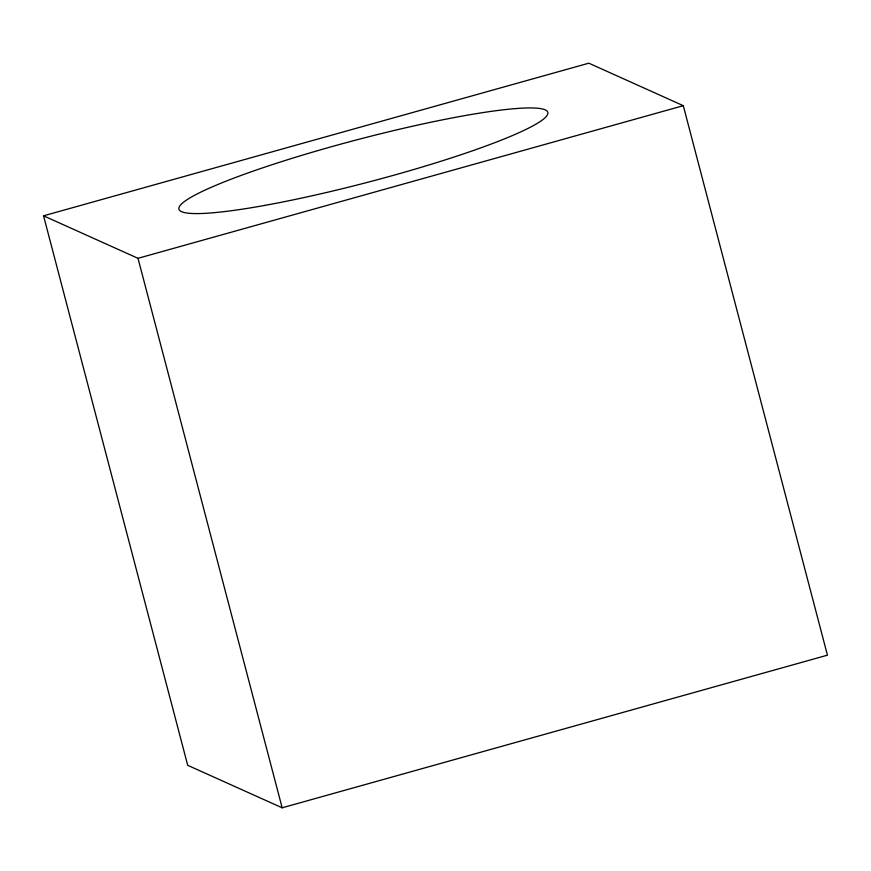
<?xml version="1.0" encoding="UTF-8"?>
<svg xmlns="http://www.w3.org/2000/svg" width="871" height="871" viewBox="0 0 871 871"><rect width="100%" height="100%" fill="white"/><g stroke="black" fill="none" stroke-linecap="round" stroke-linejoin="round"><path stroke-width="1.31" d="M43.55 215.823L588.84 63.191L683.289 105.685L827.45 655.177L282.16 807.809L187.711 765.315L43.55 215.823L137.999 258.317L683.289 105.685M137.999 258.317L282.16 807.809M264.479 205.458A190.629 21.906 -14.7 0 0 547.728 114.047A190.629 21.906 -14.7 0 0 278.067 162.757A190.629 21.906 -14.7 0 0 264.479 205.458"/></g></svg>
